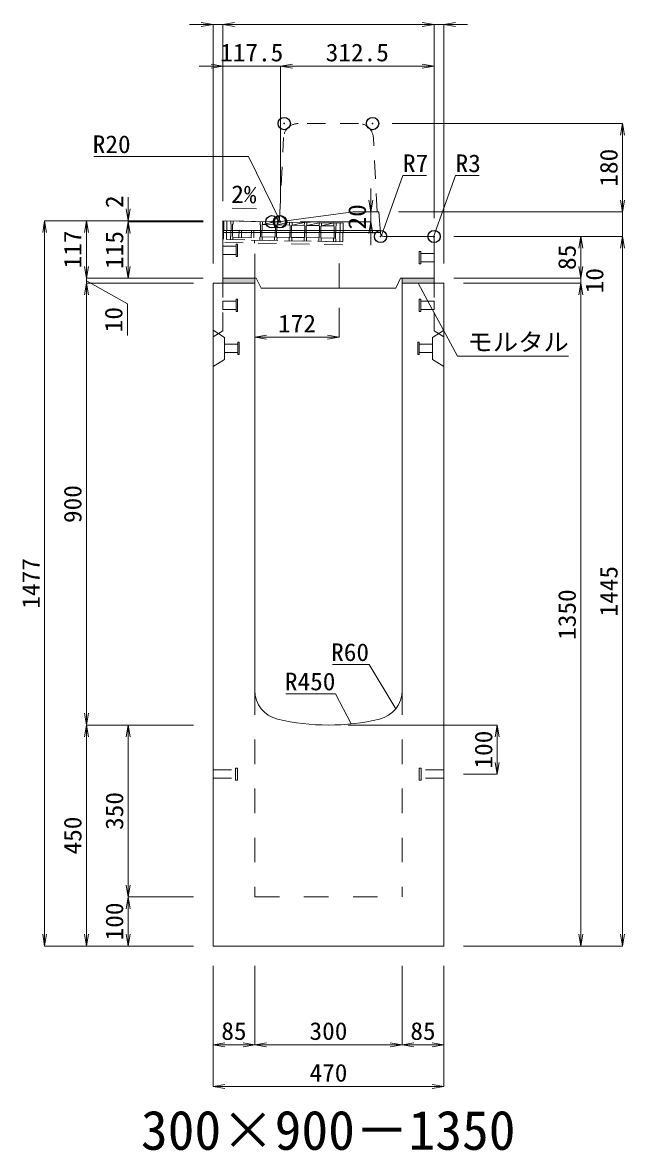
# Model space of a CAD drawing. Units: millimetres at full size. Extents: x -1809 to 57027, y -20349 to 17321.
# Drawn here: x 21277 to 22503, y -12412 to -10115 of the extents above; entities that cross this region are included whole.
import ezdxf
from ezdxf.enums import TextEntityAlignment as Align

# ---------------------------------------------------------------- set-up
doc = ezdxf.new("R2010")
doc.units = ezdxf.units.MM
doc.header["$LTSCALE"] = 50
doc.header["$PDMODE"] = 32
doc.header["$PDSIZE"] = 25
doc.linetypes.add('USER1', pattern=[2, 1, -1])
doc.linetypes.add('USER2', pattern=[1.35, 0.75, -0.6])
for name, color, linetype, lineweight in [('インサート', 3, 'USER2', 9), ('グレーチング', 7, 'USER2', 9), ('モルタル', 7, 'Continuous', 9), ('受枠', 3, 'USER2', 9), ('寸法線', 7, 'Continuous', 13), ('引出線', 4, 'Continuous', 13), ('本体', 2, 'Continuous', 13), ('目地', 132, 'Continuous', 9)]:
    doc.layers.add(name, color=color, linetype=linetype, lineweight=lineweight)
doc.layers.add('作業エリア', color=11, linetype='Continuous')
doc.layers.add('文字', color=7, linetype='Continuous')
doc.styles.add('ＭＳ 明朝', font='')
doc.styles.get('ＭＳ 明朝').set_extended_font_data('MS Mincho')

# ---------------------------------------------------------------- blocks, each defined once
blk = doc.blocks.new('open_arrow')
at = {"color": 0, "linetype": 'Continuous', "lineweight": -2}
blk.add_lwpolyline([(7.5, 1.25), (0, 0), (7.5, -1.25)], dxfattribs=at)

msp = doc.modelspace()

# ---------------------------------------------------------------- hatches: boundary and pattern name
at = {"layer": 'モルタル'}
for points in [[(21750, -10646.05), (21750, -10636.05), (21685, -10636.05), (21685, -10646.05)], [(22115, -10646.05), (22115, -10636.05), (22050, -10636.05), (22050, -10646.05)]]:
    msp.add_hatch(color=256, dxfattribs=at).paths.add_polyline_path(points)

# ---------------------------------------------------------------- linework, layer by layer
at = {"layer": 'インサート'}
for p, q in [((21685, -10570.55), (21712, -10570.55)), ((21685, -10570.55), (21685, -10587.55)), ((21685, -10587.55), (21712, -10587.55)), ((21715, -10566.55), (21712, -10566.55)), ((21712, -10566.55), (21712, -10591.55)), ((21715, -10591.55), (21715, -10566.55)), ((22085, -10581.55), (22088, -10581.55)), ((22085, -10606.55), (22085, -10581.55)), ((22088, -10581.55), (22088, -10606.55)), ((22115, -10585.55), (22088, -10585.55)), ((22115, -10585.55), (22115, -10602.55)), ((21712, -10591.55), (21715, -10591.55)), ((22088, -10606.55), (22085, -10606.55)), ((22115, -10602.55), (22088, -10602.55)), ((21715, -10678.55), (21712, -10678.55)), ((21712, -10678.55), (21712, -10703.55)), ((21715, -10703.55), (21715, -10678.55)), ((22085, -10678.55), (22088, -10678.55)), ((22085, -10703.55), (22085, -10678.55)), ((22088, -10678.55), (22088, -10703.55)), ((21685, -10682.55), (21712, -10682.55)), ((21685, -10682.55), (21685, -10699.55)), ((21685, -10699.55), (21712, -10699.55)), ((21712, -10703.55), (21715, -10703.55)), ((22088, -10703.55), (22085, -10703.55)), ((22115, -10682.55), (22088, -10682.55)), ((22115, -10699.55), (22088, -10699.55)), ((22115, -10682.55), (22115, -10699.55)), ((21688.2, -10770.55), (21715.2, -10770.55)), ((21688.2, -10770.55), (21688.2, -10787.55)), ((21718.2, -10766.55), (21715.2, -10766.55)), ((21715.2, -10766.55), (21715.2, -10791.55)), ((21718.2, -10791.55), (21718.2, -10766.55)), ((22081.8, -10766.55), (22084.8, -10766.55)), ((22081.8, -10791.55), (22081.8, -10766.55)), ((22084.8, -10766.55), (22084.8, -10791.55)), ((22111.8, -10770.55), (22084.8, -10770.55)), ((22111.8, -10770.55), (22111.8, -10787.55)), ((21688.2, -10787.55), (21715.2, -10787.55)), ((21715.2, -10791.55), (21718.2, -10791.55)), ((22084.8, -10791.55), (22081.8, -10791.55)), ((22111.8, -10787.55), (22084.8, -10787.55)), ((21665, -11637.55), (21711, -11637.55)), ((21665, -11654.55), (21665, -11637.55)), ((21711, -11658.55), (21711, -11633.55)), ((21711, -11633.55), (21715, -11633.55)), ((21715, -11658.55), (21715, -11633.55)), ((22085, -11633.55), (22089, -11633.55)), ((22085, -11633.55), (22085, -11658.55)), ((22089, -11633.55), (22089, -11658.55)), ((22135, -11637.55), (22089, -11637.55)), ((22135, -11637.55), (22135, -11654.55)), ((21665, -11654.55), (21711, -11654.55)), ((21715, -11658.55), (21711, -11658.55)), ((22089, -11658.55), (22085, -11658.55)), ((22135, -11654.55), (22089, -11654.55))]:
    msp.add_line(p, q, dxfattribs=at)
at = {"layer": 'グレーチング'}
for p, q in [((21701, -10519.37), (21700.88, -10525.37)), ((21915.95, -10523.67), (21701, -10519.37)), ((21706, -10519.47), (21705.88, -10525.47)), ((21700.88, -10525.37), (21701.86, -10526.39)), ((21701.86, -10526.39), (21701.38, -10550.39)), ((21704.86, -10526.45), (21704.38, -10550.45)), ((21705.88, -10525.47), (21704.86, -10526.45)), ((21718.12, -10538.22), (21717.82, -10553.22)), ((21718.12, -10538.22), (21748.12, -10538.82)), ((21723.12, -10538.32), (21722.82, -10553.32)), ((21743.12, -10538.72), (21742.82, -10553.72)), ((21748.12, -10538.82), (21747.82, -10553.82)), ((21760.98, -10520.57), (21760.86, -10526.57)), ((21760.86, -10526.57), (21761.84, -10527.59)), ((21761.84, -10527.59), (21761.36, -10551.59)), ((21764.84, -10527.65), (21764.36, -10551.65)), ((21765.86, -10526.67), (21764.84, -10527.65)), ((21765.98, -10520.67), (21765.86, -10526.67)), ((21765.86, -10526.67), (21790.98, -10521.17)), ((21765.86, -10526.67), (21790.86, -10527.17)), ((21790.98, -10521.17), (21790.86, -10527.17)), ((21790.86, -10527.17), (21791.84, -10528.19)), ((21791.84, -10528.19), (21791.36, -10552.19)), ((21794.84, -10528.25), (21794.36, -10552.25)), ((21795.86, -10527.27), (21794.84, -10528.25)), ((21795.98, -10521.27), (21795.86, -10527.27)), ((21795.86, -10527.27), (21820.97, -10521.77)), ((21795.86, -10527.27), (21820.85, -10527.77)), ((21820.97, -10521.77), (21820.85, -10527.77)), ((21820.85, -10527.77), (21821.83, -10528.79)), ((21821.83, -10528.79), (21821.35, -10552.79)), ((21824.83, -10528.85), (21824.35, -10552.85)), ((21825.85, -10527.87), (21824.83, -10528.85)), ((21825.97, -10521.87), (21825.85, -10527.87)), ((21825.85, -10527.87), (21850.97, -10522.37)), ((21825.85, -10527.87), (21850.85, -10528.37)), ((21850.97, -10522.37), (21850.85, -10528.37)), ((21850.85, -10528.37), (21851.83, -10529.39)), ((21851.83, -10529.39), (21851.35, -10553.39)), ((21854.83, -10529.45), (21854.35, -10553.45)), ((21855.85, -10528.47), (21854.83, -10529.45)), ((21855.97, -10522.47), (21855.85, -10528.47)), ((21855.85, -10528.47), (21880.96, -10522.97)), ((21855.85, -10528.47), (21880.84, -10528.97)), ((21880.96, -10522.97), (21880.84, -10528.97)), ((21880.84, -10528.97), (21881.82, -10529.99)), ((21881.82, -10529.99), (21881.34, -10553.99)), ((21884.82, -10530.05), (21884.34, -10554.05)), ((21885.84, -10529.07), (21884.82, -10530.05)), ((21885.96, -10523.07), (21885.84, -10529.07)), ((21885.84, -10529.07), (21910.95, -10523.57)), ((21885.84, -10529.07), (21910.83, -10529.57)), ((21910.95, -10523.57), (21910.83, -10529.57)), ((21910.83, -10529.57), (21911.81, -10530.59)), ((21911.81, -10530.59), (21911.33, -10554.59)), ((21914.81, -10530.65), (21914.33, -10554.65)), ((21915.83, -10529.67), (21914.81, -10530.65)), ((21915.95, -10523.67), (21915.83, -10529.67)), ((21700.24, -10557.37), (21700.36, -10551.37)), ((21915.19, -10561.67), (21700.24, -10557.37)), ((21700.36, -10551.37), (21701.38, -10550.39)), ((21705.36, -10551.47), (21704.38, -10550.45)), ((21705.24, -10557.47), (21705.36, -10551.47)), ((21705.33, -10552.97), (21760.31, -10554.07)), ((21760.22, -10558.57), (21760.34, -10552.57)), ((21760.34, -10552.57), (21761.36, -10551.59)), ((21764.36, -10551.65), (21791.36, -10552.19)), ((21765.34, -10552.67), (21764.36, -10551.65)), ((21765.22, -10558.67), (21765.34, -10552.67)), ((21790.22, -10559.17), (21790.34, -10553.17)), ((21790.34, -10553.17), (21791.36, -10552.19)), ((21795.34, -10553.27), (21794.36, -10552.25)), ((21794.36, -10552.25), (21821.35, -10552.79)), ((21795.22, -10559.27), (21795.34, -10553.27)), ((21820.21, -10559.77), (21820.33, -10553.77)), ((21820.33, -10553.77), (21821.35, -10552.79)), ((21825.33, -10553.87), (21824.35, -10552.85)), ((21824.35, -10552.85), (21851.35, -10553.39)), ((21825.21, -10559.87), (21825.33, -10553.87)), ((21850.21, -10560.37), (21850.33, -10554.37)), ((21850.33, -10554.37), (21851.35, -10553.39)), ((21855.33, -10554.47), (21854.35, -10553.45)), ((21854.35, -10553.45), (21881.34, -10553.99)), ((21855.21, -10560.47), (21855.33, -10554.47)), ((21880.2, -10560.97), (21880.32, -10554.97)), ((21880.32, -10554.97), (21881.34, -10553.99)), ((21885.32, -10555.07), (21884.34, -10554.05)), ((21884.34, -10554.05), (21911.33, -10554.59)), ((21885.2, -10561.07), (21885.32, -10555.07)), ((21910.19, -10561.57), (21910.31, -10555.57)), ((21910.31, -10555.57), (21911.33, -10554.59)), ((21915.31, -10555.67), (21914.33, -10554.65)), ((21915.19, -10561.67), (21915.31, -10555.67))]:
    msp.add_line(p, q, dxfattribs=at)
at = {"layer": 'モルタル'}
for points in [[(21685, -10636.05), (21750, -10636.05), (21750, -10646.05), (21685, -10646.05)], [(22050, -10636.05), (22115, -10636.05), (22115, -10646.05), (22050, -10646.05)]]:
    msp.add_lwpolyline(points, close=True, dxfattribs=at)
at = {"layer": '作業エリア'}
for p in [(21810, -10321.05), (21990, -10321.05), (21785, -10521.05), (21800, -10521.05), (21802.5, -10521.05), (22006.25, -10551.05), (22115, -10551.05)]:
    msp.add_point(p, dxfattribs=at)
at = {"layer": '受枠'}
for p, q in [((21687, -10519.09), (21686.12, -10563.08)), ((21929.95, -10523.95), (21687, -10519.09)), ((21693, -10519.21), (21692.24, -10557.21)), ((21923.95, -10523.83), (21923.19, -10561.83)), ((21929.95, -10523.95), (21929.07, -10567.94)), ((21929.07, -10567.94), (21686.12, -10563.08)), ((21692.24, -10557.21), (21929.19, -10561.95)), ((21749.23, -10558.35), (21749.11, -10564.34))]:
    msp.add_line(p, q, dxfattribs=at)
at = {"layer": '寸法線'}
for p, q in [((21733, -10119.38), (21617, -10119.38)), ((21665, -10606.03), (21665, -10119.38)), ((21685, -10119.38), (22115, -10119.38)), ((21685, -10479.03), (21685, -10119.38)), ((21685, -10479.03), (21685, -10119.38)), ((22067, -10119.38), (22183, -10119.38)), ((22115, -10511.03), (22115, -10119.38)), ((22115, -10511.03), (22115, -10119.38)), ((22135, -10606.03), (22135, -10119.38)), ((21850.5, -10204.38), (21637, -10204.38)), ((21685, -10479.03), (21685, -10204.38)), ((22115, -10204.38), (21802.5, -10204.38)), ((21802.5, -10481.03), (21802.5, -10204.38)), ((21802.5, -10481.03), (21802.5, -10204.38)), ((22115, -10514.03), (22115, -10204.38)), ((22030.02, -10321.05), (22498.78, -10321.05)), ((22498.78, -10501.05), (22498.78, -10321.05)), ((21492.06, -10471.05), (21492.06, -10569.05)), ((21986.36, -10569.05), (21986.36, -10453.05)), ((22498.78, -10453.05), (22498.78, -10599.05)), ((21322.06, -11996.05), (21322.06, -10519.05)), ((21644.98, -10519.05), (21322.06, -10519.05)), ((21407.06, -10519.05), (21407.06, -10636.05)), ((21644.98, -10519.05), (21407.06, -10519.05)), ((21644.98, -10519.05), (21492.06, -10519.05)), ((21986.36, -10501.05), (21990.52, -10501.05)), ((22042.52, -10501.05), (22498.78, -10501.05)), ((22042.52, -10501.05), (22498.78, -10501.05)), ((21644.98, -10521.05), (21492.06, -10521.05)), ((21492.06, -10521.05), (21492.06, -10636.05)), ((21644.98, -10521.05), (21492.06, -10521.05)), ((21842.52, -10521.05), (21986.36, -10521.05)), ((22155.02, -10551.05), (22498.78, -10551.05)), ((22155.02, -10551.05), (22413.78, -10551.05)), ((22155.02, -10551.05), (22498.78, -10551.05)), ((22413.78, -10551.05), (22413.78, -10636.05)), ((22498.78, -10551.05), (22498.78, -11996.05)), ((21407.06, -10588.05), (21407.06, -10694.05)), ((22413.78, -10588.05), (22413.78, -10694.05)), ((21644.98, -10636.05), (21407.06, -10636.05)), ((21644.98, -10636.05), (21407.06, -10636.05)), ((21407.06, -10641.05), (21490.47, -10688.34)), ((21624.98, -10646.05), (21407.06, -10646.05)), ((21407.06, -10646.05), (21407.06, -11546.05)), ((21624.98, -10646.05), (21407.06, -10646.05)), ((21644.98, -10636.05), (21492.06, -10636.05)), ((22155.02, -10636.05), (22413.78, -10636.05)), ((22155.02, -10636.05), (22413.78, -10636.05)), ((22175.02, -10646.05), (22413.78, -10646.05)), ((22175.02, -10646.05), (22413.78, -10646.05)), ((22413.78, -10646.05), (22413.78, -11996.05)), ((21490.47, -10688.34), (21490.47, -10752.41)), ((21922, -10696.07), (21922, -10756.28)), ((21750, -10756.28), (21922, -10756.28)), ((21624.98, -11546.05), (21407.06, -11546.05)), ((21407.06, -11996.05), (21407.06, -11546.05)), ((21624.98, -11546.05), (21407.06, -11546.05)), ((21492.06, -11546.05), (21492.06, -11896.05)), ((21624.98, -11546.05), (21492.06, -11546.05)), ((21940.02, -11546.05), (22243.78, -11546.05)), ((22243.78, -11546.05), (22243.78, -11646.05)), ((22175.02, -11646.05), (22243.78, -11646.05)), ((21624.98, -11896.05), (21492.06, -11896.05)), ((21492.06, -11896.05), (21492.06, -11996.05)), ((21624.98, -11896.05), (21492.06, -11896.05)), ((21624.98, -11996.05), (21322.06, -11996.05)), ((21624.98, -11996.05), (21407.06, -11996.05)), ((21624.98, -11996.05), (21492.06, -11996.05)), ((22175.02, -11996.05), (22413.78, -11996.05)), ((22175.02, -11996.05), (22498.78, -11996.05)), ((21665, -12036.07), (21665, -12197.21)), ((21665, -12036.07), (21665, -12282.21)), ((21750, -12036.07), (21750, -12197.21)), ((21750, -12036.07), (21750, -12197.21)), ((22050, -12036.07), (22050, -12197.21)), ((22050, -12036.07), (22050, -12197.21)), ((22135, -12036.07), (22135, -12197.21)), ((22135, -12036.07), (22135, -12282.21)), ((21665, -12197.21), (21750, -12197.21)), ((21750, -12197.21), (22050, -12197.21)), ((22050, -12197.21), (22135, -12197.21)), ((21665, -12282.21), (22135, -12282.21))]:
    msp.add_line(p, q, dxfattribs=at)
at = {"layer": '引出線'}
for points in [[(21802.5, -10521.01), (21737.16, -10388.31), (21557.16, -10388.31), (21422.49, -10388.31)], [(22007.98, -10549.19), (22051.78, -10427.12), (22099.71, -10427.12)], [(22114.12, -10551.93), (22158.9, -10427.12), (22206.63, -10427.12)], [(21752.93, -10494.47), (21704.19, -10493.5), (21752.93, -10494.47)], [(22082.5, -10646.05), (22163.13, -10795.08), (22389.05, -10795.08)], [(22037.07, -11512.74), (21982.66, -11422.84), (21907.98, -11422.84)], [(21946.44, -11543.65), (21914.22, -11482.51), (21813.21, -11482.51)]]:
    msp.add_lwpolyline(points, dxfattribs=at)
at = {"layer": '本体', "linetype": 'USER2'}
for p, q in [((21961.46, -10321.05), (21838.54, -10321.05)), ((21800.33, -10514.4), (21808.57, -10349.56)), ((21999, -10501.05), (21991.43, -10349.56))]:
    msp.add_line(p, q, dxfattribs=at)
at = {"layer": '本体'}
for p, q in [((21685, -10636.05), (21685, -10519.05)), ((21685, -10519.05), (21785, -10521.05)), ((21950.5, -10501.05), (21803.83, -10520.87)), ((22002.5, -10501.05), (21950.5, -10501.05)), ((22005.76, -10544.58), (22002.5, -10501.05)), ((21785, -10521.05), (21801.15, -10521.05)), ((22112, -10551.05), (22012.74, -10551.05)), ((22115, -10636.05), (22115, -10554.05)), ((21665, -10646.05), (21665, -11996.05)), ((21665, -10646.05), (21750, -10646.05)), ((21753, -10636.05), (21685, -10636.05)), ((21750, -10646.05), (21750, -11475.53)), ((21753, -10636.05), (21763, -10656.05)), ((22037, -10656.05), (21763, -10656.05)), ((22047, -10636.05), (22037, -10656.05)), ((22115, -10636.05), (22047, -10636.05)), ((22050, -10646.05), (22050, -11475.53)), ((22050, -10646.05), (22135, -10646.05)), ((22135, -10646.05), (22135, -11996.05)), ((21665, -11996.05), (22135, -11996.05))]:
    msp.add_line(p, q, dxfattribs=at)
at = {"layer": '本体', "linetype": 'USER1'}
for p, q in [((21750, -10636.05), (21750, -10558.36)), ((21922, -10656.05), (21922, -10561.8))]:
    msp.add_line(p, q, dxfattribs=at)
at = {"layer": '本体', "linetype": 'USER2', "lineweight": 9}
for p, q in [((21685, -10743.05), (21685, -10646.05)), ((22115, -10743.05), (22115, -10646.05)), ((21665, -10755.55), (21685, -10743.05)), ((22135, -10755.55), (22115, -10743.05))]:
    msp.add_line(p, q, dxfattribs=at)
at = {"layer": '本体', "lineweight": 9}
for p, q in [((21665, -10742.05), (21688.2, -10756.55)), ((22134.58, -10742.31), (22111.8, -10756.55)), ((21688.2, -10756.55), (21688.2, -10801.55)), ((22111.8, -10756.55), (22111.8, -10801.55)), ((21688.2, -10801.55), (21665, -10816.05)), ((22111.8, -10801.55), (22135, -10816.05))]:
    msp.add_line(p, q, dxfattribs=at)
at = {"layer": '本体', "linetype": 'USER1', "lineweight": 15}
for p, q in [((21750, -11475.53), (21750, -11896.05)), ((22050, -11475.53), (22050, -11896.05)), ((21750, -11896.05), (22050, -11896.05))]:
    msp.add_line(p, q, dxfattribs=at)
at = {"layer": '本体', "linetype": 'USER2'}
for centre, radius, start, end in [((21838.54, -10351.05), 30, 90, 177.13759), ((21961.46, -10351.05), 30, 2.86241, 90), ((21793.34, -10514.05), 7, 270, 357.13759)]:
    msp.add_arc(centre, radius, start, end, dxfattribs=at)
at = {"layer": '本体'}
for centre, radius, start, end in [((21801.15, -10501.05), 20, 270, 277.69605), ((22012.74, -10544.05), 7, 184.28915, 270), ((22112, -10554.05), 3, 0, 90), ((21810, -11475.53), 60, 180, 256.65764), ((21990, -11475.53), 60, 283.34236, 0), ((21900, -11096.05), 450, 256.65764, 283.34236)]:
    msp.add_arc(centre, radius, start, end, dxfattribs=at)
at = {"layer": '目地'}
for p, q in [((21685, -10539.05), (22005.35, -10539.05)), ((21685, -10543.05), (22005.65, -10543.05))]:
    msp.add_line(p, q, dxfattribs=at)

# ---------------------------------------------------------------- block references
at = {"layer": '寸法線', "xscale": 3.2, "yscale": 3.2}
for p, rotation in [((21665, -10119.38), 180), ((22115, -10119.38), 180), ((22115, -10119.38), 180), ((21685, -10204.38), 180), ((22115, -10204.38), 180), ((22498.78, -10321.05), 270), ((21492.06, -10519.05), 90), ((21986.36, -10501.05), 90), ((22498.78, -10501.05), 90), ((22498.78, -10501.05), 90), ((21322.06, -10519.05), 270), ((21407.06, -10519.05), 270), ((21492.06, -10521.05), 270), ((21492.06, -10521.05), 270), ((21986.36, -10521.05), 270), ((22413.78, -10551.05), 270), ((22498.78, -10551.05), 270), ((22498.78, -10551.05), 270), ((21407.06, -10636.05), 90), ((21407.06, -10636.05), 90), ((21492.06, -10636.05), 90), ((22413.78, -10636.05), 90), ((22413.78, -10636.05), 90), ((21407.06, -10646.05), 270), ((21407.06, -10646.05), 270), ((22413.78, -10646.05), 270), ((22413.78, -10646.05), 270), ((21922, -10756.28), 180), ((21407.06, -11546.05), 90), ((21407.06, -11546.05), 270), ((21492.06, -11546.05), 270), ((22243.78, -11546.05), 270), ((22243.78, -11646.05), 90), ((21492.06, -11896.05), 90), ((21492.06, -11896.05), 270), ((21322.06, -11996.05), 90), ((21407.06, -11996.05), 90), ((21492.06, -11996.05), 90), ((22413.78, -11996.05), 90), ((22498.78, -11996.05), 90), ((21750, -12197.21), 180), ((22050, -12197.21), 180), ((22135, -12197.21), 180), ((22135, -12282.21), 180)]:
    msp.add_blockref('open_arrow', p, dxfattribs=dict(at, rotation=rotation))
for p in [(21685, -10119.38), (21685, -10119.38), (22135, -10119.38), (21802.5, -10204.38), (21802.5, -10204.38), (21750, -10756.28), (21665, -12197.21), (21750, -12197.21), (22050, -12197.21), (21665, -12282.21)]:
    msp.add_blockref('open_arrow', p, dxfattribs=at)
at = {"layer": '引出線', "xscale": 0.0533, "yscale": 0.0533}
for p, rotation in [((21752.93, -10494.47), 178.9), ((21802.5, -10521.01), 116.2), ((22007.98, -10549.19), 70.3), ((22114.12, -10551.93), 70.3), ((22082.5, -10646.05), 298.4), ((22037.07, -11512.74), 121.2), ((21946.44, -11543.65), 117.8)]:
    msp.add_blockref('open_arrow', p, dxfattribs=dict(at, rotation=rotation))

# ---------------------------------------------------------------- texts
at = {"layer": '寸法線', "style": 'ＭＳ 明朝', "width": 1.05}
for s, p in [('117.5', (21743.75, -10176.36)), ('312.5', (21958.75, -10176.36)), ('172', (21836, -10728.26)), ('85', (21707.5, -12169.19)), ('300', (21900, -12169.19)), ('85', (22092.5, -12169.19)), ('470', (21900, -12254.19))]:
    msp.add_text(s, height=36.03, dxfattribs=at).set_placement(p, align=Align.MIDDLE_CENTER)
for s, p in [('180', (22470.76, -10411.05)), ('2', (21464.06, -10480.2)), ('20', (21958.34, -10511.05)), ('117', (21379.04, -10577.55)), ('115', (21464.04, -10578.55)), ('85', (22385.76, -10593.55)), ('10', (22441.8, -10641.05)), ('10', (21462.45, -10720.38)), ('900', (21379.04, -11096.05)), ('1477', (21294.04, -11257.55)), ('1445', (22470.76, -11273.55)), ('1350', (22385.76, -11321.05)), ('100', (22215.76, -11596.05)), ('350', (21464.04, -11721.05)), ('450', (21379.04, -11771.05)), ('100', (21464.04, -11946.05))]:
    msp.add_text(s, height=36.03, rotation=90, dxfattribs=at).set_placement(p, align=Align.MIDDLE_CENTER)
at = {"layer": '引出線', "style": 'ＭＳ 明朝', "width": 1.05}
for s, p in [('R20', (21497.16, -10345.11)), ('R60', (21982.66, -11379.64)), ('R450', (21914.22, -11439.31))]:
    msp.add_text(s, height=36.03, dxfattribs=at).set_placement(p, align=Align.TOP_RIGHT)
for s, p in [('R7', (22051.78, -10383.92)), ('R3', (22158.9, -10383.92)), ('モルタル', (22183.13, -10747.97))]:
    msp.add_text(s, height=36.03, dxfattribs=at).set_placement(p, align=Align.TOP_LEFT)
msp.add_text('2%', height=36.03, rotation=358.854, dxfattribs=at).set_placement((21753.87, -10447.58), align=Align.TOP_RIGHT)
at = {"layer": '文字', "style": 'ＭＳ 明朝'}
msp.add_text('300×900－1350', height=80.06, dxfattribs=at).set_placement((21899.52, -12371.03), align=Align.MIDDLE_CENTER)

doc.saveas('drawing.dxf')
